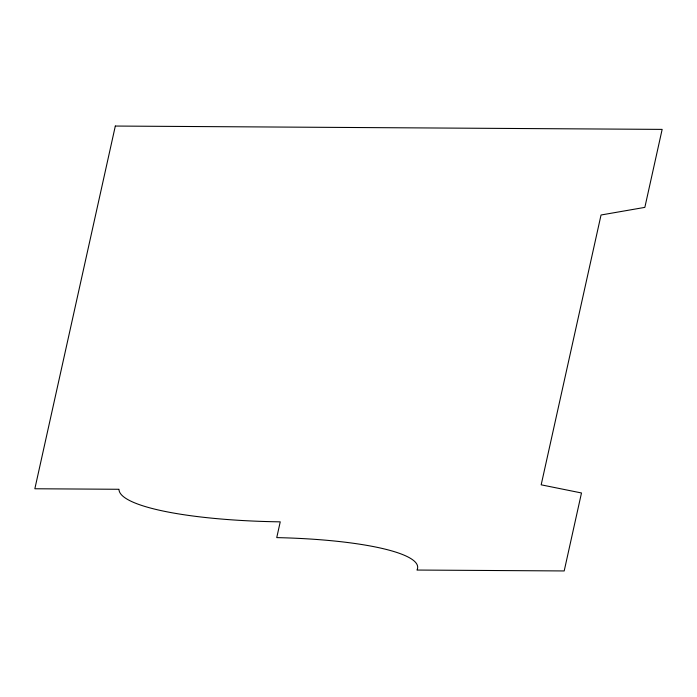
<?xml version="1.0" encoding="UTF-8"?>
<svg xmlns="http://www.w3.org/2000/svg" width="697" height="697" viewBox="0 0 697 697"><rect width="100%" height="100%" fill="white"/><g stroke="black" fill="none" stroke-linecap="round" stroke-linejoin="round"><path stroke-width="1.05" d="M115.319 126.052L34.85 488.763L118.978 489.277A175.879 32.959 -0.1 0 0 280.238 521.844L276.744 537.614A160.65 30.102 -0.1 0 1 416.972 570.05L564.195 570.948L581.49 492.971L541.177 484.824L601.041 214.998L644.847 207.375L662.15 129.389L115.319 126.052"/></g></svg>
